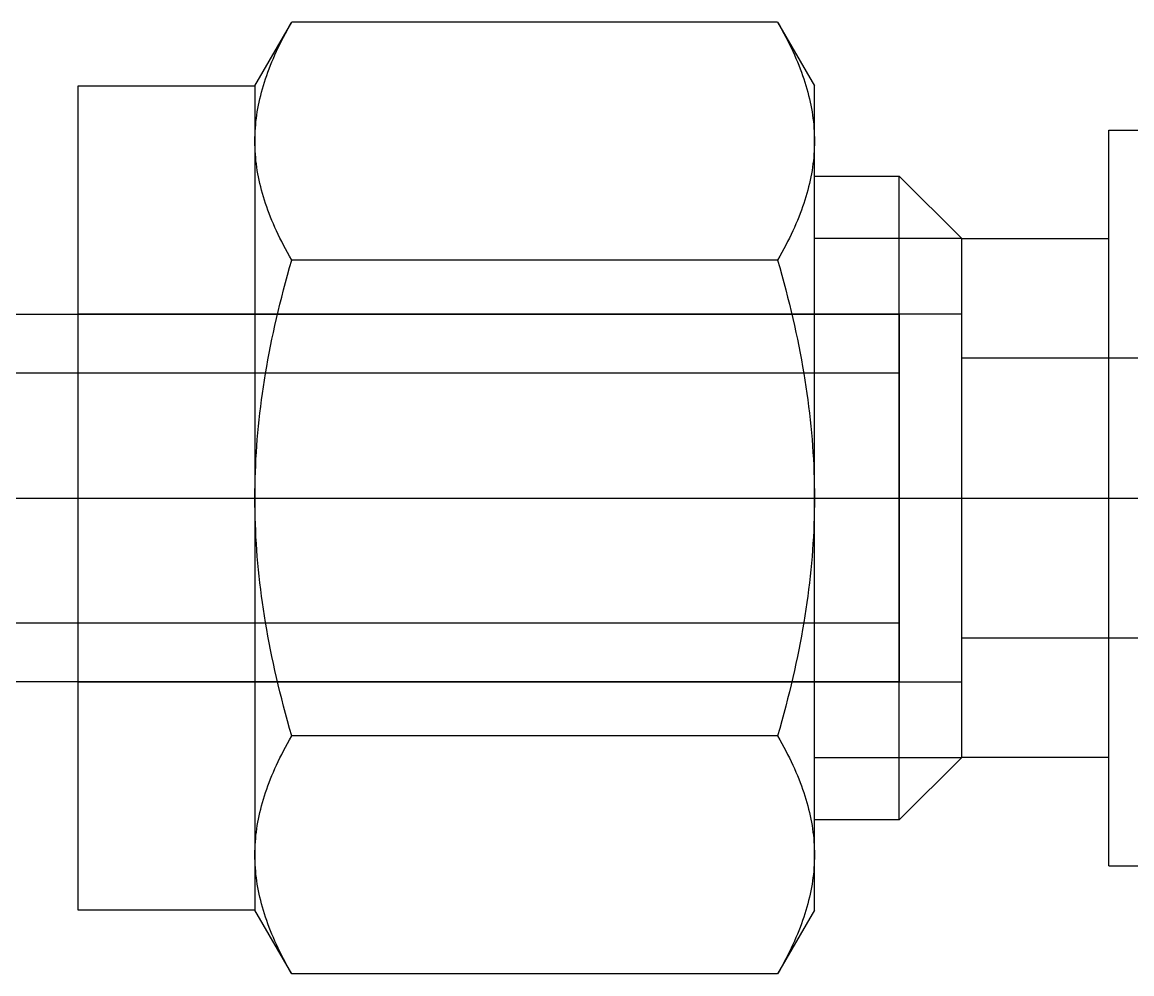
# Model space of a CAD drawing. Header units: inches. Extents: x 5.3 to 31.2, y 3.7 to 34.9.
# Drawn here: x 19.463 to 20.217, y 25.821 to 26.468 of the extents above; entities that cross this region are included whole.
import ezdxf

# ---------------------------------------------------------------- set-up
doc = ezdxf.new("R2010")
doc.units = ezdxf.units.IN
doc.header["$MEASUREMENT"] = 0
doc.linetypes.add('CENTER2', pattern=[28.575, 19.05, -3.175, 3.175, -3.175])
doc.linetypes.add('HIDDEN2', pattern=[4.7625, 3.175, -1.5875])
for name, color, linetype in [('TRDETAIL2', 7, 'Continuous'), ('TRDETAIL3', 7, 'Continuous'), ('TRMODEL1', 7, 'Continuous'), ('TRMODEL3', 7, 'Continuous')]:
    doc.layers.add(name, color=color, linetype=linetype)

# ---------------------------------------------------------------- blocks, each defined once
blk = doc.blocks.new('SS-400-4')
at = {"layer": 'TRDETAIL2', "color": 6, "linetype": 'HIDDEN2'}
for p, q in [((-2.68907, 1.14943), (-2.08907, 1.14943)), ((-2.08907, 1.14943), (-2.08907, 0.89943)), ((-2.08907, 1.11943), (-1.72407, 1.11943)), ((-1.72407, 0.92943), (-2.08907, 0.92943)), ((-2.08907, 0.89943), (-2.68907, 0.89943))]:
    blk.add_line(p, q, dxfattribs=at)
at = {"layer": 'TRDETAIL3', "color": 4, "linetype": 'CENTER2'}
blk.add_line((-2.68907, 1.02443), (-0.56907, 1.02443), dxfattribs=at)
at = {"layer": 'TRMODEL1', "color": 7, "linetype": 'Continuous'}
for p, q in [((-2.54406, 1.34774), (-2.56907, 1.30443)), ((-2.54692, 1.34266), (-2.54828, 1.34015)), ((-2.54552, 1.34519), (-2.54692, 1.34266)), ((-2.54406, 1.34774), (-2.54552, 1.34519)), ((-2.21407, 1.34774), (-2.54406, 1.34774)), ((-2.21262, 1.34519), (-2.21407, 1.34774)), ((-2.18907, 1.30443), (-2.21407, 1.34774)), ((-2.21121, 1.34266), (-2.21262, 1.34519)), ((-2.20985, 1.34015), (-2.21121, 1.34266)), ((-2.55086, 1.3352), (-2.55208, 1.33276)), ((-2.5496, 1.33766), (-2.55086, 1.3352)), ((-2.54828, 1.34015), (-2.5496, 1.33766)), ((-2.20853, 1.33766), (-2.20985, 1.34015)), ((-2.20727, 1.3352), (-2.20853, 1.33766)), ((-2.20605, 1.33276), (-2.20727, 1.3352)), ((-2.55438, 1.32793), (-2.55546, 1.32554)), ((-2.55325, 1.33033), (-2.55438, 1.32793)), ((-2.55208, 1.33276), (-2.55325, 1.33033)), ((-2.20488, 1.33033), (-2.20605, 1.33276)), ((-2.20375, 1.32793), (-2.20488, 1.33033)), ((-2.20267, 1.32554), (-2.20375, 1.32793)), ((-2.5575, 1.32082), (-2.55845, 1.31848)), ((-2.5565, 1.32317), (-2.5575, 1.32082)), ((-2.55546, 1.32554), (-2.5565, 1.32317)), ((-2.20163, 1.32317), (-2.20267, 1.32554)), ((-2.20064, 1.32082), (-2.20163, 1.32317)), ((-2.19968, 1.31848), (-2.20064, 1.32082)), ((-2.56105, 1.31155), (-2.56183, 1.30926)), ((-2.56022, 1.31385), (-2.56105, 1.31155)), ((-2.55936, 1.31616), (-2.56022, 1.31385)), ((-2.55845, 1.31848), (-2.55936, 1.31616)), ((-2.19877, 1.31616), (-2.19968, 1.31848)), ((-2.19791, 1.31385), (-2.19877, 1.31616)), ((-2.19708, 1.31155), (-2.19791, 1.31385)), ((-2.1963, 1.30926), (-2.19708, 1.31155)), ((-2.68907, 1.30443), (-2.68907, 0.74443)), ((-2.56907, 1.30443), (-2.68907, 1.30443)), ((-2.56907, 1.26691), (-2.56907, 1.30443)), ((-2.56328, 1.30472), (-2.56394, 1.30246)), ((-2.56257, 1.30699), (-2.56328, 1.30472)), ((-2.56183, 1.30926), (-2.56257, 1.30699)), ((-2.19556, 1.30699), (-2.1963, 1.30926)), ((-2.19486, 1.30472), (-2.19556, 1.30699)), ((-2.1942, 1.30246), (-2.19486, 1.30472)), ((-2.18907, 1.30443), (-2.18907, 1.26691)), ((-2.56514, 1.29797), (-2.56568, 1.29574)), ((-2.56456, 1.30021), (-2.56514, 1.29797)), ((-2.56394, 1.30246), (-2.56456, 1.30021)), ((-2.19358, 1.30021), (-2.1942, 1.30246)), ((-2.193, 1.29797), (-2.19358, 1.30021)), ((-2.19246, 1.29574), (-2.193, 1.29797)), ((-2.56706, 1.28906), (-2.56744, 1.28685)), ((-2.56664, 1.29128), (-2.56706, 1.28906)), ((-2.56618, 1.29351), (-2.56664, 1.29128)), ((-2.56568, 1.29574), (-2.56618, 1.29351)), ((-2.19196, 1.29351), (-2.19246, 1.29574)), ((-2.1915, 1.29128), (-2.19196, 1.29351)), ((-2.19108, 1.28906), (-2.1915, 1.29128)), ((-2.1907, 1.28685), (-2.19108, 1.28906)), ((-2.56808, 1.28242), (-2.56834, 1.28021)), ((-2.56778, 1.28463), (-2.56808, 1.28242)), ((-2.56744, 1.28685), (-2.56778, 1.28463)), ((-2.19035, 1.28463), (-2.1907, 1.28685)), ((-2.19005, 1.28242), (-2.19035, 1.28463)), ((-2.18979, 1.28021), (-2.19005, 1.28242)), ((-2.56874, 1.27578), (-2.56888, 1.27357)), ((-2.56856, 1.278), (-2.56874, 1.27578)), ((-2.56834, 1.28021), (-2.56856, 1.278)), ((-2.18957, 1.278), (-2.18979, 1.28021)), ((-2.18939, 1.27578), (-2.18957, 1.278)), ((-2.18925, 1.27357), (-2.18939, 1.27578)), ((-1.98907, 1.27443), (-1.87907, 1.27443)), ((-1.98907, 1.27443), (-1.98907, 0.77443)), ((-2.56905, 1.26914), (-2.56907, 1.26691)), ((-2.56907, 1.26691), (-2.56905, 1.26469)), ((-2.56907, 1.02443), (-2.56907, 1.26691)), ((-2.56898, 1.27136), (-2.56905, 1.26914)), ((-2.56888, 1.27357), (-2.56898, 1.27136)), ((-2.18915, 1.27136), (-2.18925, 1.27357)), ((-2.18909, 1.26914), (-2.18915, 1.27136)), ((-2.18907, 1.26691), (-2.18909, 1.26914)), ((-2.18909, 1.26469), (-2.18907, 1.26691)), ((-2.18907, 1.26691), (-2.18907, 1.02443)), ((-2.56905, 1.26469), (-2.56898, 1.26247)), ((-2.56898, 1.26247), (-2.56888, 1.26026)), ((-2.56888, 1.26026), (-2.56874, 1.25804)), ((-2.18939, 1.25804), (-2.18925, 1.26026)), ((-2.18925, 1.26026), (-2.18915, 1.26247)), ((-2.18915, 1.26247), (-2.18909, 1.26469)), ((-2.56874, 1.25804), (-2.56856, 1.25583)), ((-2.56856, 1.25583), (-2.56834, 1.25362)), ((-2.56834, 1.25362), (-2.56808, 1.25141)), ((-2.56808, 1.25141), (-2.56778, 1.2492)), ((-2.19035, 1.2492), (-2.19005, 1.25141)), ((-2.19005, 1.25141), (-2.18979, 1.25362)), ((-2.18979, 1.25362), (-2.18957, 1.25583)), ((-2.18957, 1.25583), (-2.18939, 1.25804)), ((-2.56778, 1.2492), (-2.56744, 1.24698)), ((-2.56744, 1.24698), (-2.56706, 1.24477)), ((-2.56706, 1.24477), (-2.56664, 1.24255)), ((-2.1915, 1.24255), (-2.19108, 1.24477)), ((-2.19108, 1.24477), (-2.1907, 1.24698)), ((-2.1907, 1.24698), (-2.19035, 1.2492)), ((-2.56664, 1.24255), (-2.56618, 1.24032)), ((-2.56618, 1.24032), (-2.56568, 1.23809)), ((-2.56568, 1.23809), (-2.56514, 1.23586)), ((-2.193, 1.23586), (-2.19246, 1.23809)), ((-2.19246, 1.23809), (-2.19196, 1.24032)), ((-2.19196, 1.24032), (-2.1915, 1.24255)), ((-2.13157, 1.24318), (-2.18907, 1.24318)), ((-2.13157, 1.24318), (-2.13157, 0.80568)), ((-2.08907, 1.20068), (-2.13157, 1.24318)), ((-2.56514, 1.23586), (-2.56456, 1.23362)), ((-2.56456, 1.23362), (-2.56394, 1.23137)), ((-2.56394, 1.23137), (-2.56328, 1.22911)), ((-2.56328, 1.22911), (-2.56257, 1.22684)), ((-2.19556, 1.22684), (-2.19486, 1.22911)), ((-2.19486, 1.22911), (-2.1942, 1.23137)), ((-2.1942, 1.23137), (-2.19358, 1.23362)), ((-2.19358, 1.23362), (-2.193, 1.23586)), ((-2.56257, 1.22684), (-2.56183, 1.22457)), ((-2.56183, 1.22457), (-2.56105, 1.22228)), ((-2.56105, 1.22228), (-2.56022, 1.21998)), ((-2.19791, 1.21998), (-2.19708, 1.22228)), ((-2.19708, 1.22228), (-2.1963, 1.22457)), ((-2.1963, 1.22457), (-2.19556, 1.22684)), ((-2.56022, 1.21998), (-2.55936, 1.21767)), ((-2.55936, 1.21767), (-2.55845, 1.21535)), ((-2.55845, 1.21535), (-2.5575, 1.21301)), ((-2.20064, 1.21301), (-2.19968, 1.21535)), ((-2.19968, 1.21535), (-2.19877, 1.21767)), ((-2.19877, 1.21767), (-2.19791, 1.21998)), ((-2.5575, 1.21301), (-2.5565, 1.21065)), ((-2.5565, 1.21065), (-2.55546, 1.20828)), ((-2.55546, 1.20828), (-2.55438, 1.2059)), ((-2.55438, 1.2059), (-2.55325, 1.20349)), ((-2.20488, 1.20349), (-2.20375, 1.2059)), ((-2.20375, 1.2059), (-2.20267, 1.20828)), ((-2.20267, 1.20828), (-2.20163, 1.21065)), ((-2.20163, 1.21065), (-2.20064, 1.21301)), ((-2.55325, 1.20349), (-2.55208, 1.20107)), ((-2.55208, 1.20107), (-2.55086, 1.19863)), ((-2.55086, 1.19863), (-2.5496, 1.19617)), ((-2.20853, 1.19617), (-2.20727, 1.19863)), ((-2.20727, 1.19863), (-2.20605, 1.20107)), ((-2.20605, 1.20107), (-2.20488, 1.20349)), ((-2.08907, 1.20068), (-2.08907, 0.84818)), ((-1.98907, 1.20068), (-2.08907, 1.20068)), ((-2.08907, 1.20068), (-2.08907, 0.84818)), ((-2.5496, 1.19617), (-2.54828, 1.19368)), ((-2.54828, 1.19368), (-2.54692, 1.19117)), ((-2.54692, 1.19117), (-2.54552, 1.18864)), ((-2.21262, 1.18864), (-2.21121, 1.19117)), ((-2.21121, 1.19117), (-2.20985, 1.19368)), ((-2.20985, 1.19368), (-2.20853, 1.19617)), ((-2.54552, 1.18864), (-2.54406, 1.18609)), ((-2.54406, 1.18609), (-2.54552, 1.18097)), ((-2.21407, 1.18609), (-2.54406, 1.18609)), ((-2.21407, 1.18609), (-2.21262, 1.18864)), ((-2.21262, 1.18097), (-2.21407, 1.18609)), ((-2.54692, 1.17591), (-2.54828, 1.17089)), ((-2.54552, 1.18097), (-2.54692, 1.17591)), ((-2.21121, 1.17591), (-2.21262, 1.18097)), ((-2.20985, 1.17089), (-2.21121, 1.17591)), ((-2.54828, 1.17089), (-2.5496, 1.16592)), ((-2.20853, 1.16592), (-2.20985, 1.17089)), ((-2.55086, 1.161), (-2.55208, 1.15611)), ((-2.5496, 1.16592), (-2.55086, 1.161)), ((-2.20727, 1.161), (-2.20853, 1.16592)), ((-2.20605, 1.15611), (-2.20727, 1.161)), ((-2.55208, 1.15611), (-2.55325, 1.15127)), ((-2.20488, 1.15127), (-2.20605, 1.15611)), ((-2.55438, 1.14646), (-2.55546, 1.14169)), ((-2.55325, 1.15127), (-2.55438, 1.14646)), ((-2.20375, 1.14646), (-2.20488, 1.15127)), ((-2.20267, 1.14169), (-2.20375, 1.14646)), ((-2.55546, 1.14169), (-2.5565, 1.13695)), ((-2.20163, 1.13695), (-2.20267, 1.14169)), ((-2.5575, 1.13224), (-2.55845, 1.12756)), ((-2.5565, 1.13695), (-2.5575, 1.13224)), ((-2.20064, 1.13224), (-2.20163, 1.13695)), ((-2.19968, 1.12756), (-2.20064, 1.13224)), ((-2.55936, 1.12292), (-2.56022, 1.11829)), ((-2.55845, 1.12756), (-2.55936, 1.12292)), ((-2.19877, 1.12292), (-2.19968, 1.12756)), ((-2.19791, 1.11829), (-2.19877, 1.12292)), ((-2.56022, 1.11829), (-2.56105, 1.1137)), ((-2.19708, 1.1137), (-2.19791, 1.11829)), ((-2.56183, 1.10912), (-2.56257, 1.10457)), ((-2.56105, 1.1137), (-2.56183, 1.10912)), ((-2.1963, 1.10912), (-2.19708, 1.1137)), ((-2.19556, 1.10457), (-2.1963, 1.10912)), ((-2.56257, 1.10457), (-2.56328, 1.10004)), ((-2.19486, 1.10004), (-2.19556, 1.10457)), ((-2.56394, 1.09552), (-2.56456, 1.09102)), ((-2.56328, 1.10004), (-2.56394, 1.09552)), ((-2.1942, 1.09552), (-2.19486, 1.10004)), ((-2.19358, 1.09102), (-2.1942, 1.09552)), ((-2.56514, 1.08654), (-2.56568, 1.08207)), ((-2.56456, 1.09102), (-2.56514, 1.08654)), ((-2.193, 1.08654), (-2.19358, 1.09102)), ((-2.19246, 1.08207), (-2.193, 1.08654)), ((-2.56568, 1.08207), (-2.56618, 1.07761)), ((-2.19196, 1.07761), (-2.19246, 1.08207)), ((-2.56664, 1.07316), (-2.56706, 1.06872)), ((-2.56618, 1.07761), (-2.56664, 1.07316)), ((-2.1915, 1.07316), (-2.19196, 1.07761)), ((-2.19108, 1.06872), (-2.1915, 1.07316)), ((-2.56744, 1.06429), (-2.56778, 1.05986)), ((-2.56706, 1.06872), (-2.56744, 1.06429)), ((-2.1907, 1.06429), (-2.19108, 1.06872)), ((-2.19035, 1.05986), (-2.1907, 1.06429)), ((-2.56808, 1.05544), (-2.56834, 1.05101)), ((-2.56778, 1.05986), (-2.56808, 1.05544)), ((-2.19005, 1.05544), (-2.19035, 1.05986)), ((-2.18979, 1.05101), (-2.19005, 1.05544)), ((-2.56834, 1.05101), (-2.56856, 1.04659)), ((-2.18957, 1.04659), (-2.18979, 1.05101)), ((-2.56874, 1.04217), (-2.56888, 1.03774)), ((-2.56856, 1.04659), (-2.56874, 1.04217)), ((-2.18939, 1.04217), (-2.18957, 1.04659)), ((-2.18925, 1.03774), (-2.18939, 1.04217)), ((-2.56898, 1.03331), (-2.56905, 1.02887)), ((-2.56888, 1.03774), (-2.56898, 1.03331)), ((-2.18915, 1.03331), (-2.18925, 1.03774)), ((-2.18909, 1.02887), (-2.18915, 1.03331)), ((-2.56905, 1.02887), (-2.56907, 1.02443)), ((-2.18907, 1.02443), (-2.18909, 1.02887)), ((-2.56907, 1.02443), (-2.56905, 1.01998)), ((-2.56907, 0.78194), (-2.56907, 1.02443)), ((-2.56905, 1.01998), (-2.56898, 1.01554)), ((-2.18915, 1.01554), (-2.18909, 1.01998)), ((-2.18909, 1.01998), (-2.18907, 1.02443)), ((-2.18907, 1.02443), (-2.18907, 0.78194)), ((-2.56898, 1.01554), (-2.56888, 1.01111)), ((-2.56888, 1.01111), (-2.56874, 1.00669)), ((-2.18939, 1.00669), (-2.18925, 1.01111)), ((-2.18925, 1.01111), (-2.18915, 1.01554)), ((-2.56874, 1.00669), (-2.56856, 1.00226)), ((-2.18957, 1.00226), (-2.18939, 1.00669)), ((-2.56856, 1.00226), (-2.56834, 0.99784)), ((-2.56834, 0.99784), (-2.56808, 0.99342)), ((-2.19005, 0.99342), (-2.18979, 0.99784)), ((-2.18979, 0.99784), (-2.18957, 1.00226)), ((-2.56808, 0.99342), (-2.56778, 0.98899)), ((-2.56778, 0.98899), (-2.56744, 0.98457)), ((-2.1907, 0.98457), (-2.19035, 0.98899)), ((-2.19035, 0.98899), (-2.19005, 0.99342)), ((-2.56744, 0.98457), (-2.56706, 0.98013)), ((-2.56706, 0.98013), (-2.56664, 0.97569)), ((-2.1915, 0.97569), (-2.19108, 0.98013)), ((-2.19108, 0.98013), (-2.1907, 0.98457)), ((-2.56664, 0.97569), (-2.56618, 0.97124)), ((-2.19196, 0.97124), (-2.1915, 0.97569)), ((-2.56618, 0.97124), (-2.56568, 0.96678)), ((-2.56568, 0.96678), (-2.56514, 0.96231)), ((-2.193, 0.96231), (-2.19246, 0.96678)), ((-2.19246, 0.96678), (-2.19196, 0.97124)), ((-2.56514, 0.96231), (-2.56456, 0.95783)), ((-2.56456, 0.95783), (-2.56394, 0.95333)), ((-2.1942, 0.95333), (-2.19358, 0.95783)), ((-2.19358, 0.95783), (-2.193, 0.96231)), ((-2.56394, 0.95333), (-2.56328, 0.94882)), ((-2.19486, 0.94882), (-2.1942, 0.95333)), ((-2.56328, 0.94882), (-2.56257, 0.94429)), ((-2.56257, 0.94429), (-2.56183, 0.93973)), ((-2.1963, 0.93973), (-2.19556, 0.94429)), ((-2.19556, 0.94429), (-2.19486, 0.94882)), ((-2.56183, 0.93973), (-2.56105, 0.93516)), ((-2.56105, 0.93516), (-2.56022, 0.93056)), ((-2.19791, 0.93056), (-2.19708, 0.93516)), ((-2.19708, 0.93516), (-2.1963, 0.93973)), ((-2.56022, 0.93056), (-2.55936, 0.92594)), ((-2.19877, 0.92594), (-2.19791, 0.93056)), ((-2.55936, 0.92594), (-2.55845, 0.92129)), ((-2.55845, 0.92129), (-2.5575, 0.91661)), ((-2.20064, 0.91661), (-2.19968, 0.92129)), ((-2.19968, 0.92129), (-2.19877, 0.92594)), ((-2.5575, 0.91661), (-2.5565, 0.91191)), ((-2.5565, 0.91191), (-2.55546, 0.90717)), ((-2.20267, 0.90717), (-2.20163, 0.91191)), ((-2.20163, 0.91191), (-2.20064, 0.91661)), ((-2.55546, 0.90717), (-2.55438, 0.9024)), ((-2.20375, 0.9024), (-2.20267, 0.90717)), ((-2.55438, 0.9024), (-2.55325, 0.89759)), ((-2.55325, 0.89759), (-2.55208, 0.89274)), ((-2.20605, 0.89274), (-2.20488, 0.89759)), ((-2.20488, 0.89759), (-2.20375, 0.9024)), ((-2.55208, 0.89274), (-2.55086, 0.88786)), ((-2.20727, 0.88786), (-2.20605, 0.89274)), ((-2.55086, 0.88786), (-2.5496, 0.88293)), ((-2.5496, 0.88293), (-2.54828, 0.87796)), ((-2.20985, 0.87796), (-2.20853, 0.88293)), ((-2.20853, 0.88293), (-2.20727, 0.88786)), ((-2.54828, 0.87796), (-2.54692, 0.87295)), ((-2.21121, 0.87295), (-2.20985, 0.87796)), ((-2.54692, 0.87295), (-2.54552, 0.86788)), ((-2.54552, 0.86788), (-2.54406, 0.86277)), ((-2.21407, 0.86277), (-2.21262, 0.86788)), ((-2.21262, 0.86788), (-2.21121, 0.87295)), ((-2.54552, 0.86021), (-2.54692, 0.85768)), ((-2.54406, 0.86277), (-2.54552, 0.86021)), ((-2.21407, 0.86277), (-2.54406, 0.86277)), ((-2.21262, 0.86021), (-2.21407, 0.86277)), ((-2.21121, 0.85768), (-2.21262, 0.86021)), ((-2.5496, 0.85269), (-2.55086, 0.85023)), ((-2.54828, 0.85517), (-2.5496, 0.85269)), ((-2.54692, 0.85768), (-2.54828, 0.85517)), ((-2.20985, 0.85517), (-2.21121, 0.85768)), ((-2.20853, 0.85269), (-2.20985, 0.85517)), ((-2.20727, 0.85023), (-2.20853, 0.85269)), ((-2.55325, 0.84536), (-2.55438, 0.84296)), ((-2.55208, 0.84778), (-2.55325, 0.84536)), ((-2.55086, 0.85023), (-2.55208, 0.84778)), ((-2.20605, 0.84778), (-2.20727, 0.85023)), ((-2.20488, 0.84536), (-2.20605, 0.84778)), ((-2.20375, 0.84296), (-2.20488, 0.84536)), ((-2.13157, 0.80568), (-2.08907, 0.84818)), ((-2.08907, 0.84818), (-1.98907, 0.84818)), ((-2.5565, 0.8382), (-2.5575, 0.83585)), ((-2.55546, 0.84057), (-2.5565, 0.8382)), ((-2.55438, 0.84296), (-2.55546, 0.84057)), ((-2.20267, 0.84057), (-2.20375, 0.84296)), ((-2.20163, 0.8382), (-2.20267, 0.84057)), ((-2.20064, 0.83585), (-2.20163, 0.8382)), ((-2.55936, 0.83118), (-2.56022, 0.82887)), ((-2.55845, 0.83351), (-2.55936, 0.83118)), ((-2.5575, 0.83585), (-2.55845, 0.83351)), ((-2.19968, 0.83351), (-2.20064, 0.83585)), ((-2.19877, 0.83118), (-2.19968, 0.83351)), ((-2.19791, 0.82887), (-2.19877, 0.83118)), ((-2.56257, 0.82201), (-2.56328, 0.81975)), ((-2.56183, 0.82429), (-2.56257, 0.82201)), ((-2.56105, 0.82657), (-2.56183, 0.82429)), ((-2.56022, 0.82887), (-2.56105, 0.82657)), ((-2.19708, 0.82657), (-2.19791, 0.82887)), ((-2.1963, 0.82429), (-2.19708, 0.82657)), ((-2.19556, 0.82201), (-2.1963, 0.82429)), ((-2.19486, 0.81975), (-2.19556, 0.82201)), ((-2.56456, 0.81524), (-2.56514, 0.813)), ((-2.56394, 0.81749), (-2.56456, 0.81524)), ((-2.56328, 0.81975), (-2.56394, 0.81749)), ((-2.1942, 0.81749), (-2.19486, 0.81975)), ((-2.19358, 0.81524), (-2.1942, 0.81749)), ((-2.193, 0.813), (-2.19358, 0.81524)), ((-2.56618, 0.80853), (-2.56664, 0.80631)), ((-2.56568, 0.81076), (-2.56618, 0.80853)), ((-2.56514, 0.813), (-2.56568, 0.81076)), ((-2.19246, 0.81076), (-2.193, 0.813)), ((-2.19196, 0.80853), (-2.19246, 0.81076)), ((-2.1915, 0.80631), (-2.19196, 0.80853)), ((-2.56778, 0.79966), (-2.56808, 0.79744)), ((-2.56744, 0.80187), (-2.56778, 0.79966)), ((-2.56706, 0.80409), (-2.56744, 0.80187)), ((-2.56664, 0.80631), (-2.56706, 0.80409)), ((-2.19108, 0.80409), (-2.1915, 0.80631)), ((-2.1907, 0.80187), (-2.19108, 0.80409)), ((-2.19035, 0.79966), (-2.1907, 0.80187)), ((-2.19005, 0.79744), (-2.19035, 0.79966)), ((-2.18907, 0.80568), (-2.13157, 0.80568)), ((-2.56856, 0.79302), (-2.56874, 0.79081)), ((-2.56834, 0.79523), (-2.56856, 0.79302)), ((-2.56808, 0.79744), (-2.56834, 0.79523)), ((-2.18979, 0.79523), (-2.19005, 0.79744)), ((-2.18957, 0.79302), (-2.18979, 0.79523)), ((-2.18939, 0.79081), (-2.18957, 0.79302)), ((-2.56905, 0.78416), (-2.56907, 0.78194)), ((-2.56898, 0.78638), (-2.56905, 0.78416)), ((-2.56888, 0.7886), (-2.56898, 0.78638)), ((-2.56874, 0.79081), (-2.56888, 0.7886)), ((-2.18925, 0.7886), (-2.18939, 0.79081)), ((-2.18915, 0.78638), (-2.18925, 0.7886)), ((-2.18909, 0.78416), (-2.18915, 0.78638)), ((-2.18907, 0.78194), (-2.18909, 0.78416)), ((-2.56907, 0.78194), (-2.56905, 0.77972)), ((-2.56907, 0.74443), (-2.56907, 0.78194)), ((-2.56905, 0.77972), (-2.56898, 0.7775)), ((-2.56898, 0.7775), (-2.56888, 0.77528)), ((-2.18925, 0.77528), (-2.18915, 0.7775)), ((-2.18915, 0.7775), (-2.18909, 0.77972)), ((-2.18909, 0.77972), (-2.18907, 0.78194)), ((-2.18907, 0.78194), (-2.18907, 0.74443)), ((-2.56888, 0.77528), (-2.56874, 0.77307)), ((-2.56874, 0.77307), (-2.56856, 0.77086)), ((-2.56856, 0.77086), (-2.56834, 0.76865)), ((-2.18979, 0.76865), (-2.18957, 0.77086)), ((-2.18957, 0.77086), (-2.18939, 0.77307)), ((-2.18939, 0.77307), (-2.18925, 0.77528)), ((-1.98907, 0.77443), (-1.87907, 0.77443)), ((-2.56834, 0.76865), (-2.56808, 0.76644)), ((-2.56808, 0.76644), (-2.56778, 0.76422)), ((-2.56778, 0.76422), (-2.56744, 0.76201)), ((-2.56744, 0.76201), (-2.56706, 0.75979)), ((-2.19108, 0.75979), (-2.1907, 0.76201)), ((-2.1907, 0.76201), (-2.19035, 0.76422)), ((-2.19035, 0.76422), (-2.19005, 0.76644)), ((-2.19005, 0.76644), (-2.18979, 0.76865)), ((-2.56706, 0.75979), (-2.56664, 0.75757)), ((-2.56664, 0.75757), (-2.56618, 0.75535)), ((-2.56618, 0.75535), (-2.56568, 0.75312)), ((-2.19246, 0.75312), (-2.19196, 0.75535)), ((-2.19196, 0.75535), (-2.1915, 0.75757)), ((-2.1915, 0.75757), (-2.19108, 0.75979)), ((-2.56568, 0.75312), (-2.56514, 0.75088)), ((-2.56514, 0.75088), (-2.56456, 0.74864)), ((-2.56456, 0.74864), (-2.56394, 0.74639)), ((-2.56394, 0.74639), (-2.56328, 0.74414)), ((-2.19486, 0.74414), (-2.1942, 0.74639)), ((-2.1942, 0.74639), (-2.19358, 0.74864)), ((-2.19358, 0.74864), (-2.193, 0.75088)), ((-2.193, 0.75088), (-2.19246, 0.75312)), ((-2.68907, 0.74443), (-2.56907, 0.74443)), ((-2.56907, 0.74443), (-2.54406, 0.70111)), ((-2.56328, 0.74414), (-2.56257, 0.74187)), ((-2.56257, 0.74187), (-2.56183, 0.73959)), ((-2.56183, 0.73959), (-2.56105, 0.73731)), ((-2.21407, 0.70111), (-2.18907, 0.74443)), ((-2.19708, 0.73731), (-2.1963, 0.73959)), ((-2.1963, 0.73959), (-2.19556, 0.74187)), ((-2.19556, 0.74187), (-2.19486, 0.74414)), ((-2.56105, 0.73731), (-2.56022, 0.73501)), ((-2.56022, 0.73501), (-2.55936, 0.7327)), ((-2.55936, 0.7327), (-2.55845, 0.73037)), ((-2.19968, 0.73037), (-2.19877, 0.7327)), ((-2.19877, 0.7327), (-2.19791, 0.73501)), ((-2.19791, 0.73501), (-2.19708, 0.73731)), ((-2.55845, 0.73037), (-2.5575, 0.72803)), ((-2.5575, 0.72803), (-2.5565, 0.72568)), ((-2.5565, 0.72568), (-2.55546, 0.72331)), ((-2.20267, 0.72331), (-2.20163, 0.72568)), ((-2.20163, 0.72568), (-2.20064, 0.72803)), ((-2.20064, 0.72803), (-2.19968, 0.73037)), ((-2.55546, 0.72331), (-2.55438, 0.72092)), ((-2.55438, 0.72092), (-2.55325, 0.71852)), ((-2.55325, 0.71852), (-2.55208, 0.7161)), ((-2.55208, 0.7161), (-2.55086, 0.71365)), ((-2.20727, 0.71365), (-2.20605, 0.7161)), ((-2.20605, 0.7161), (-2.20488, 0.71852)), ((-2.20488, 0.71852), (-2.20375, 0.72092)), ((-2.20375, 0.72092), (-2.20267, 0.72331)), ((-2.55086, 0.71365), (-2.5496, 0.71119)), ((-2.5496, 0.71119), (-2.54828, 0.70871)), ((-2.54828, 0.70871), (-2.54692, 0.7062)), ((-2.21121, 0.7062), (-2.20985, 0.70871)), ((-2.20985, 0.70871), (-2.20853, 0.71119)), ((-2.20853, 0.71119), (-2.20727, 0.71365)), ((-2.54692, 0.7062), (-2.54552, 0.70367)), ((-2.54552, 0.70367), (-2.54406, 0.70111)), ((-2.21407, 0.70111), (-2.54406, 0.70111)), ((-2.21407, 0.70111), (-2.21262, 0.70367)), ((-2.21262, 0.70367), (-2.21121, 0.7062))]:
    blk.add_line(p, q, dxfattribs=at)
at = {"layer": 'TRMODEL3', "color": 1, "linetype": 'Continuous'}
for p, q in [((-2.18907, 1.20068), (-2.08907, 1.20068)), ((-2.08907, 0.84818), (-2.18907, 0.84818))]:
    blk.add_line(p, q, dxfattribs=at)
blk = doc.blocks.new('SS-4-TA-1-2')
at = {"layer": 'TRDETAIL2', "color": 6, "linetype": 'HIDDEN2'}
for p, q in [((-0.5012, 0.085), (0, 0.085)), ((0.7488, 0.085), (0, 0.085)), ((0, 0.085), (0, -0.085)), ((0, -0.085), (-0.5012, -0.085)), ((0, -0.085), (0.7488, -0.085))]:
    blk.add_line(p, q, dxfattribs=at)
at = {"layer": 'TRDETAIL3', "color": 4, "linetype": 'CENTER2'}
blk.add_line((-0.5012, 0), (0.7488, 0), dxfattribs=at)
at = {"layer": 'TRMODEL1', "color": 7, "linetype": 'Continuous'}
for p, q in [((-0.09302, 0.25259), (-0.1088, 0.21875)), ((-0.09394, 0.25059), (-0.09483, 0.24862)), ((-0.09302, 0.25259), (-0.09394, 0.25059)), ((-0.09302, 0.25259), (0.09302, 0.25259)), ((0.09394, 0.25059), (0.09302, 0.25259)), ((0.1088, 0.21875), (0.09302, 0.25259)), ((0.09483, 0.24862), (0.09394, 0.25059)), ((-0.09731, 0.24279), (-0.09808, 0.24088)), ((-0.09651, 0.24472), (-0.09731, 0.24279)), ((-0.09569, 0.24666), (-0.09651, 0.24472)), ((-0.09483, 0.24862), (-0.09569, 0.24666)), ((0.09569, 0.24666), (0.09483, 0.24862)), ((0.09651, 0.24472), (0.09569, 0.24666)), ((0.09731, 0.24279), (0.09651, 0.24472)), ((0.09808, 0.24088), (0.09731, 0.24279)), ((-0.10022, 0.23525), (-0.10087, 0.2334)), ((-0.09953, 0.23711), (-0.10022, 0.23525)), ((-0.09882, 0.23899), (-0.09953, 0.23711)), ((-0.09808, 0.24088), (-0.09882, 0.23899)), ((0.09882, 0.23899), (0.09808, 0.24088)), ((0.09953, 0.23711), (0.09882, 0.23899)), ((0.10022, 0.23525), (0.09953, 0.23711)), ((0.10087, 0.2334), (0.10022, 0.23525)), ((-0.10322, 0.22611), (-0.10374, 0.22431)), ((-0.10267, 0.22791), (-0.10322, 0.22611)), ((-0.1021, 0.22973), (-0.10267, 0.22791)), ((-0.1015, 0.23156), (-0.1021, 0.22973)), ((-0.10087, 0.2334), (-0.1015, 0.23156)), ((0.1015, 0.23156), (0.10087, 0.2334)), ((0.1021, 0.22973), (0.1015, 0.23156)), ((0.10267, 0.22791), (0.1021, 0.22973)), ((0.10322, 0.22611), (0.10267, 0.22791)), ((0.10374, 0.22431), (0.10322, 0.22611)), ((-0.1088, 0.18944), (-0.1088, 0.21875)), ((-0.10515, 0.21898), (-0.10556, 0.21721)), ((-0.1047, 0.22075), (-0.10515, 0.21898)), ((-0.10424, 0.22253), (-0.1047, 0.22075)), ((-0.10374, 0.22431), (-0.10424, 0.22253)), ((0.10424, 0.22253), (0.10374, 0.22431)), ((0.1047, 0.22075), (0.10424, 0.22253)), ((0.10515, 0.21898), (0.1047, 0.22075)), ((0.10556, 0.21721), (0.10515, 0.21898)), ((0.1088, 0.21875), (0.1088, 0.18944)), ((-0.10666, 0.21196), (-0.10698, 0.21022)), ((-0.10632, 0.21371), (-0.10666, 0.21196)), ((-0.10595, 0.21546), (-0.10632, 0.21371)), ((-0.10556, 0.21721), (-0.10595, 0.21546)), ((0.10595, 0.21546), (0.10556, 0.21721)), ((0.10632, 0.21371), (0.10595, 0.21546)), ((0.10666, 0.21196), (0.10632, 0.21371)), ((0.10698, 0.21022), (0.10666, 0.21196)), ((-0.10777, 0.20501), (-0.10799, 0.20328)), ((-0.10753, 0.20675), (-0.10777, 0.20501)), ((-0.10727, 0.20848), (-0.10753, 0.20675)), ((-0.10698, 0.21022), (-0.10727, 0.20848)), ((0.10727, 0.20848), (0.10698, 0.21022)), ((0.10753, 0.20675), (0.10727, 0.20848)), ((0.10777, 0.20501), (0.10753, 0.20675)), ((0.10799, 0.20328), (0.10777, 0.20501)), ((-0.2373, 0.2025), (-0.47299, 0.19516)), ((-0.3114, -0.20019), (-0.3114, 0.20019)), ((-0.2373, 0.2025), (-0.2373, -0.2025)), ((-0.1088, 0.2025), (-0.2373, 0.2025)), ((-0.1086, 0.19637), (-0.10868, 0.19464)), ((-0.10848, 0.1981), (-0.1086, 0.19637)), ((-0.10834, 0.19983), (-0.10848, 0.1981)), ((-0.10818, 0.20156), (-0.10834, 0.19983)), ((-0.10799, 0.20328), (-0.10818, 0.20156)), ((0.10818, 0.20156), (0.10799, 0.20328)), ((0.10834, 0.19983), (0.10818, 0.20156)), ((0.10848, 0.1981), (0.10834, 0.19983)), ((0.1086, 0.19637), (0.10848, 0.1981)), ((0.10868, 0.19464), (0.1086, 0.19637)), ((-0.47299, 0.19516), (-0.5012, 0.16695)), ((-0.47299, 0.19516), (-0.47299, -0.19516)), ((-0.10879, 0.19118), (-0.1088, 0.18944)), ((-0.1088, 0.18944), (-0.10879, 0.18771)), ((-0.1088, 0), (-0.1088, 0.18944)), ((-0.10875, 0.19291), (-0.10879, 0.19118)), ((-0.10868, 0.19464), (-0.10875, 0.19291)), ((0.10875, 0.19291), (0.10868, 0.19464)), ((0.10879, 0.19118), (0.10875, 0.19291)), ((0.1088, 0.18944), (0.10879, 0.19118)), ((0.10879, 0.18771), (0.1088, 0.18944)), ((0.1088, 0.18944), (0.1088, 0)), ((-0.10879, 0.18771), (-0.10875, 0.18597)), ((-0.10875, 0.18597), (-0.10868, 0.18424)), ((-0.10868, 0.18424), (-0.1086, 0.18251)), ((-0.1086, 0.18251), (-0.10848, 0.18079)), ((0.10848, 0.18079), (0.1086, 0.18251)), ((0.1086, 0.18251), (0.10868, 0.18424)), ((0.10868, 0.18424), (0.10875, 0.18597)), ((0.10875, 0.18597), (0.10879, 0.18771)), ((-0.10848, 0.18079), (-0.10834, 0.17906)), ((-0.10834, 0.17906), (-0.10818, 0.17733)), ((-0.10818, 0.17733), (-0.10799, 0.1756)), ((-0.10799, 0.1756), (-0.10777, 0.17387)), ((-0.10777, 0.17387), (-0.10753, 0.17214)), ((0.10753, 0.17214), (0.10777, 0.17387)), ((0.10777, 0.17387), (0.10799, 0.1756)), ((0.10799, 0.1756), (0.10818, 0.17733)), ((0.10818, 0.17733), (0.10834, 0.17906)), ((0.10834, 0.17906), (0.10848, 0.18079)), ((-0.5012, -0.16695), (-0.5012, 0.16695)), ((-0.10753, 0.17214), (-0.10727, 0.17041)), ((-0.10727, 0.17041), (-0.10698, 0.16867)), ((-0.10698, 0.16867), (-0.10666, 0.16693)), ((-0.10666, 0.16693), (-0.10632, 0.16518)), ((0.10632, 0.16518), (0.10666, 0.16693)), ((0.10666, 0.16693), (0.10698, 0.16867)), ((0.10698, 0.16867), (0.10727, 0.17041)), ((0.10727, 0.17041), (0.10753, 0.17214)), ((-0.10632, 0.16518), (-0.10595, 0.16343)), ((-0.10595, 0.16343), (-0.10556, 0.16167)), ((-0.10556, 0.16167), (-0.10515, 0.15991)), ((-0.10515, 0.15991), (-0.1047, 0.15814)), ((0.1047, 0.15814), (0.10515, 0.15991)), ((0.10515, 0.15991), (0.10556, 0.16167)), ((0.10556, 0.16167), (0.10595, 0.16343)), ((0.10595, 0.16343), (0.10632, 0.16518)), ((-0.1047, 0.15814), (-0.10424, 0.15636)), ((-0.10424, 0.15636), (-0.10374, 0.15457)), ((-0.10374, 0.15457), (-0.10322, 0.15278)), ((-0.10322, 0.15278), (-0.10267, 0.15097)), ((-0.10267, 0.15097), (-0.1021, 0.14916)), ((0.1021, 0.14916), (0.10267, 0.15097)), ((0.10267, 0.15097), (0.10322, 0.15278)), ((0.10322, 0.15278), (0.10374, 0.15457)), ((0.10374, 0.15457), (0.10424, 0.15636)), ((0.10424, 0.15636), (0.1047, 0.15814)), ((-0.1021, 0.14916), (-0.1015, 0.14733)), ((-0.1015, 0.14733), (-0.10087, 0.14549)), ((-0.10087, 0.14549), (-0.10022, 0.14364)), ((-0.10022, 0.14364), (-0.09953, 0.14177)), ((0.09953, 0.14177), (0.10022, 0.14364)), ((0.10022, 0.14364), (0.10087, 0.14549)), ((0.10087, 0.14549), (0.1015, 0.14733)), ((0.1015, 0.14733), (0.1021, 0.14916)), ((-0.09953, 0.14177), (-0.09882, 0.1399)), ((-0.09882, 0.1399), (-0.09808, 0.138)), ((-0.09808, 0.138), (-0.09731, 0.1361)), ((-0.09731, 0.1361), (-0.09651, 0.13417)), ((0.09651, 0.13417), (0.09731, 0.1361)), ((0.09731, 0.1361), (0.09808, 0.138)), ((0.09808, 0.138), (0.09882, 0.1399)), ((0.09882, 0.1399), (0.09953, 0.14177)), ((-0.09651, 0.13417), (-0.09569, 0.13223)), ((-0.09569, 0.13223), (-0.09483, 0.13027)), ((-0.09483, 0.13027), (-0.09394, 0.12829)), ((-0.09394, 0.12829), (-0.09302, 0.1263)), ((0.09302, 0.1263), (0.09394, 0.12829)), ((0.09394, 0.12829), (0.09483, 0.13027)), ((0.09483, 0.13027), (0.09569, 0.13223)), ((0.09569, 0.13223), (0.09651, 0.13417)), ((-0.09394, 0.1223), (-0.09483, 0.11835)), ((-0.09302, 0.1263), (-0.09394, 0.1223)), ((-0.09302, 0.1263), (0.09302, 0.1263)), ((0.09394, 0.1223), (0.09302, 0.1263)), ((0.09483, 0.11835), (0.09394, 0.1223)), ((0.7488, 0.125), (0.1088, 0.125)), ((0.7488, -0.125), (0.7488, 0.125)), ((-0.09569, 0.11443), (-0.09651, 0.11054)), ((-0.09483, 0.11835), (-0.09569, 0.11443)), ((0.09569, 0.11443), (0.09483, 0.11835)), ((0.09651, 0.11054), (0.09569, 0.11443)), ((-0.09731, 0.1067), (-0.09808, 0.10288)), ((-0.09651, 0.11054), (-0.09731, 0.1067)), ((0.09731, 0.1067), (0.09651, 0.11054)), ((0.09808, 0.10288), (0.09731, 0.1067)), ((-0.09882, 0.09909), (-0.09953, 0.09534)), ((-0.09808, 0.10288), (-0.09882, 0.09909)), ((0.09882, 0.09909), (0.09808, 0.10288)), ((0.09953, 0.09534), (0.09882, 0.09909)), ((-0.10022, 0.09161), (-0.10087, 0.08791)), ((-0.09953, 0.09534), (-0.10022, 0.09161)), ((0.10022, 0.09161), (0.09953, 0.09534)), ((0.10087, 0.08791), (0.10022, 0.09161)), ((-0.1015, 0.08423), (-0.1021, 0.08058)), ((-0.10087, 0.08791), (-0.1015, 0.08423)), ((0.1015, 0.08423), (0.10087, 0.08791)), ((0.1021, 0.08058), (0.1015, 0.08423)), ((-0.10267, 0.07694), (-0.10322, 0.07333)), ((-0.1021, 0.08058), (-0.10267, 0.07694)), ((0.10267, 0.07694), (0.1021, 0.08058)), ((0.10322, 0.07333), (0.10267, 0.07694)), ((-0.10374, 0.06974), (-0.10424, 0.06617)), ((-0.10322, 0.07333), (-0.10374, 0.06974)), ((0.10374, 0.06974), (0.10322, 0.07333)), ((0.10424, 0.06617), (0.10374, 0.06974)), ((-0.1047, 0.06261), (-0.10515, 0.05907)), ((-0.10424, 0.06617), (-0.1047, 0.06261)), ((0.1047, 0.06261), (0.10424, 0.06617)), ((0.10515, 0.05907), (0.1047, 0.06261)), ((-0.10556, 0.05554), (-0.10595, 0.05203)), ((-0.10515, 0.05907), (-0.10556, 0.05554)), ((0.10556, 0.05554), (0.10515, 0.05907)), ((0.10595, 0.05203), (0.10556, 0.05554)), ((-0.10632, 0.04853), (-0.10666, 0.04503)), ((-0.10595, 0.05203), (-0.10632, 0.04853)), ((0.10632, 0.04853), (0.10595, 0.05203)), ((0.10666, 0.04503), (0.10632, 0.04853)), ((-0.10727, 0.03807), (-0.10753, 0.03461)), ((-0.10698, 0.04155), (-0.10727, 0.03807)), ((-0.10666, 0.04503), (-0.10698, 0.04155)), ((0.10698, 0.04155), (0.10666, 0.04503)), ((0.10727, 0.03807), (0.10698, 0.04155)), ((0.10753, 0.03461), (0.10727, 0.03807)), ((-0.10777, 0.03114), (-0.10799, 0.02768)), ((-0.10753, 0.03461), (-0.10777, 0.03114)), ((0.10777, 0.03114), (0.10753, 0.03461)), ((0.10799, 0.02768), (0.10777, 0.03114)), ((-0.10818, 0.02423), (-0.10834, 0.02077)), ((-0.10799, 0.02768), (-0.10818, 0.02423)), ((0.10818, 0.02423), (0.10799, 0.02768)), ((0.10834, 0.02077), (0.10818, 0.02423)), ((-0.10848, 0.01732), (-0.1086, 0.01386)), ((-0.10834, 0.02077), (-0.10848, 0.01732)), ((0.10848, 0.01732), (0.10834, 0.02077)), ((0.1086, 0.01386), (0.10848, 0.01732)), ((-0.10868, 0.0104), (-0.10875, 0.00694)), ((-0.1086, 0.01386), (-0.10868, 0.0104)), ((0.10868, 0.0104), (0.1086, 0.01386)), ((0.10875, 0.00694), (0.10868, 0.0104)), ((-0.10879, 0.00347), (-0.1088, 0)), ((-0.1088, 0), (-0.10879, -0.00347)), ((-0.1088, -0.18944), (-0.1088, 0)), ((-0.10875, 0.00694), (-0.10879, 0.00347)), ((0.10879, 0.00347), (0.10875, 0.00694)), ((0.1088, 0), (0.10879, 0.00347)), ((0.10879, -0.00347), (0.1088, 0)), ((0.1088, 0), (0.1088, -0.18944)), ((-0.10879, -0.00347), (-0.10875, -0.00694)), ((-0.10875, -0.00694), (-0.10868, -0.0104)), ((0.10868, -0.0104), (0.10875, -0.00694)), ((0.10875, -0.00694), (0.10879, -0.00347)), ((-0.10868, -0.0104), (-0.1086, -0.01386)), ((-0.1086, -0.01386), (-0.10848, -0.01732)), ((0.10848, -0.01732), (0.1086, -0.01386)), ((0.1086, -0.01386), (0.10868, -0.0104)), ((-0.10848, -0.01732), (-0.10834, -0.02077)), ((-0.10834, -0.02077), (-0.10818, -0.02423)), ((0.10818, -0.02423), (0.10834, -0.02077)), ((0.10834, -0.02077), (0.10848, -0.01732)), ((-0.10818, -0.02423), (-0.10799, -0.02768)), ((-0.10799, -0.02768), (-0.10777, -0.03114)), ((0.10777, -0.03114), (0.10799, -0.02768)), ((0.10799, -0.02768), (0.10818, -0.02423)), ((-0.10777, -0.03114), (-0.10753, -0.03461)), ((-0.10753, -0.03461), (-0.10727, -0.03807)), ((0.10727, -0.03807), (0.10753, -0.03461)), ((0.10753, -0.03461), (0.10777, -0.03114)), ((-0.10727, -0.03807), (-0.10698, -0.04155)), ((-0.10698, -0.04155), (-0.10666, -0.04503)), ((-0.10666, -0.04503), (-0.10632, -0.04853)), ((0.10632, -0.04853), (0.10666, -0.04503)), ((0.10666, -0.04503), (0.10698, -0.04155)), ((0.10698, -0.04155), (0.10727, -0.03807)), ((-0.10632, -0.04853), (-0.10595, -0.05203)), ((-0.10595, -0.05203), (-0.10556, -0.05554)), ((0.10556, -0.05554), (0.10595, -0.05203)), ((0.10595, -0.05203), (0.10632, -0.04853)), ((-0.10556, -0.05554), (-0.10515, -0.05907)), ((-0.10515, -0.05907), (-0.1047, -0.06261)), ((0.1047, -0.06261), (0.10515, -0.05907)), ((0.10515, -0.05907), (0.10556, -0.05554)), ((-0.1047, -0.06261), (-0.10424, -0.06617)), ((-0.10424, -0.06617), (-0.10374, -0.06974)), ((0.10374, -0.06974), (0.10424, -0.06617)), ((0.10424, -0.06617), (0.1047, -0.06261)), ((-0.10374, -0.06974), (-0.10322, -0.07333)), ((-0.10322, -0.07333), (-0.10267, -0.07694)), ((0.10267, -0.07694), (0.10322, -0.07333)), ((0.10322, -0.07333), (0.10374, -0.06974)), ((-0.10267, -0.07694), (-0.1021, -0.08058)), ((-0.1021, -0.08058), (-0.1015, -0.08423)), ((0.1015, -0.08423), (0.1021, -0.08058)), ((0.1021, -0.08058), (0.10267, -0.07694)), ((-0.1015, -0.08423), (-0.10087, -0.08791)), ((-0.10087, -0.08791), (-0.10022, -0.09161)), ((0.10022, -0.09161), (0.10087, -0.08791)), ((0.10087, -0.08791), (0.1015, -0.08423)), ((-0.10022, -0.09161), (-0.09953, -0.09534)), ((-0.09953, -0.09534), (-0.09882, -0.09909)), ((0.09882, -0.09909), (0.09953, -0.09534)), ((0.09953, -0.09534), (0.10022, -0.09161)), ((-0.09882, -0.09909), (-0.09808, -0.10288)), ((-0.09808, -0.10288), (-0.09731, -0.1067)), ((0.09731, -0.1067), (0.09808, -0.10288)), ((0.09808, -0.10288), (0.09882, -0.09909)), ((-0.09731, -0.1067), (-0.09651, -0.11054)), ((-0.09651, -0.11054), (-0.09569, -0.11443)), ((0.09569, -0.11443), (0.09651, -0.11054)), ((0.09651, -0.11054), (0.09731, -0.1067)), ((-0.09569, -0.11443), (-0.09483, -0.11835)), ((-0.09483, -0.11835), (-0.09394, -0.1223)), ((0.09394, -0.1223), (0.09483, -0.11835)), ((0.09483, -0.11835), (0.09569, -0.11443)), ((-0.09394, -0.1223), (-0.09302, -0.1263)), ((-0.09302, -0.1263), (-0.09394, -0.12829)), ((-0.09302, -0.1263), (0.09302, -0.1263)), ((0.09302, -0.1263), (0.09394, -0.1223)), ((0.09394, -0.12829), (0.09302, -0.1263)), ((0.1088, -0.125), (0.7488, -0.125)), ((-0.09651, -0.13417), (-0.09731, -0.1361)), ((-0.09569, -0.13223), (-0.09651, -0.13417)), ((-0.09483, -0.13027), (-0.09569, -0.13223)), ((-0.09394, -0.12829), (-0.09483, -0.13027)), ((0.09483, -0.13027), (0.09394, -0.12829)), ((0.09569, -0.13223), (0.09483, -0.13027)), ((0.09651, -0.13417), (0.09569, -0.13223)), ((0.09731, -0.1361), (0.09651, -0.13417)), ((-0.09953, -0.14177), (-0.10022, -0.14364)), ((-0.09882, -0.1399), (-0.09953, -0.14177)), ((-0.09808, -0.138), (-0.09882, -0.1399)), ((-0.09731, -0.1361), (-0.09808, -0.138)), ((0.09808, -0.138), (0.09731, -0.1361)), ((0.09882, -0.1399), (0.09808, -0.138)), ((0.09953, -0.14177), (0.09882, -0.1399)), ((0.10022, -0.14364), (0.09953, -0.14177)), ((-0.1021, -0.14916), (-0.10267, -0.15097)), ((-0.1015, -0.14733), (-0.1021, -0.14916)), ((-0.10087, -0.14549), (-0.1015, -0.14733)), ((-0.10022, -0.14364), (-0.10087, -0.14549)), ((0.10087, -0.14549), (0.10022, -0.14364)), ((0.1015, -0.14733), (0.10087, -0.14549)), ((0.1021, -0.14916), (0.1015, -0.14733)), ((0.10267, -0.15097), (0.1021, -0.14916)), ((-0.1047, -0.15814), (-0.10515, -0.15991)), ((-0.10424, -0.15636), (-0.1047, -0.15814)), ((-0.10374, -0.15457), (-0.10424, -0.15636)), ((-0.10322, -0.15278), (-0.10374, -0.15457)), ((-0.10267, -0.15097), (-0.10322, -0.15278)), ((0.10322, -0.15278), (0.10267, -0.15097)), ((0.10374, -0.15457), (0.10322, -0.15278)), ((0.10424, -0.15636), (0.10374, -0.15457)), ((0.1047, -0.15814), (0.10424, -0.15636)), ((0.10515, -0.15991), (0.1047, -0.15814)), ((-0.10632, -0.16518), (-0.10666, -0.16693)), ((-0.10595, -0.16343), (-0.10632, -0.16518)), ((-0.10556, -0.16167), (-0.10595, -0.16343)), ((-0.10515, -0.15991), (-0.10556, -0.16167)), ((0.10556, -0.16167), (0.10515, -0.15991)), ((0.10595, -0.16343), (0.10556, -0.16167)), ((0.10632, -0.16518), (0.10595, -0.16343)), ((0.10666, -0.16693), (0.10632, -0.16518)), ((-0.5012, -0.16695), (-0.47299, -0.19516)), ((-0.10753, -0.17214), (-0.10777, -0.17387)), ((-0.10727, -0.17041), (-0.10753, -0.17214)), ((-0.10698, -0.16867), (-0.10727, -0.17041)), ((-0.10666, -0.16693), (-0.10698, -0.16867)), ((0.10698, -0.16867), (0.10666, -0.16693)), ((0.10727, -0.17041), (0.10698, -0.16867)), ((0.10753, -0.17214), (0.10727, -0.17041)), ((0.10777, -0.17387), (0.10753, -0.17214)), ((-0.10848, -0.18079), (-0.1086, -0.18251)), ((-0.10834, -0.17906), (-0.10848, -0.18079)), ((-0.10818, -0.17733), (-0.10834, -0.17906)), ((-0.10799, -0.1756), (-0.10818, -0.17733)), ((-0.10777, -0.17387), (-0.10799, -0.1756)), ((0.10799, -0.1756), (0.10777, -0.17387)), ((0.10818, -0.17733), (0.10799, -0.1756)), ((0.10834, -0.17906), (0.10818, -0.17733)), ((0.10848, -0.18079), (0.10834, -0.17906)), ((0.1086, -0.18251), (0.10848, -0.18079)), ((-0.10879, -0.18771), (-0.1088, -0.18944)), ((-0.10875, -0.18597), (-0.10879, -0.18771)), ((-0.10868, -0.18424), (-0.10875, -0.18597)), ((-0.1086, -0.18251), (-0.10868, -0.18424)), ((0.10868, -0.18424), (0.1086, -0.18251)), ((0.10875, -0.18597), (0.10868, -0.18424)), ((0.10879, -0.18771), (0.10875, -0.18597)), ((0.1088, -0.18944), (0.10879, -0.18771)), ((-0.47299, -0.19516), (-0.2373, -0.2025)), ((-0.1088, -0.18944), (-0.10879, -0.19118)), ((-0.1088, -0.21875), (-0.1088, -0.18944)), ((-0.10879, -0.19118), (-0.10875, -0.19291)), ((-0.10875, -0.19291), (-0.10868, -0.19464)), ((-0.10868, -0.19464), (-0.1086, -0.19637)), ((0.1086, -0.19637), (0.10868, -0.19464)), ((0.10868, -0.19464), (0.10875, -0.19291)), ((0.10875, -0.19291), (0.10879, -0.19118)), ((0.10879, -0.19118), (0.1088, -0.18944)), ((0.1088, -0.18944), (0.1088, -0.21875)), ((-0.2373, -0.2025), (-0.1088, -0.2025)), ((-0.1086, -0.19637), (-0.10848, -0.1981)), ((-0.10848, -0.1981), (-0.10834, -0.19983)), ((-0.10834, -0.19983), (-0.10818, -0.20156)), ((-0.10818, -0.20156), (-0.10799, -0.20328)), ((-0.10799, -0.20328), (-0.10777, -0.20501)), ((0.10777, -0.20501), (0.10799, -0.20328)), ((0.10799, -0.20328), (0.10818, -0.20156)), ((0.10818, -0.20156), (0.10834, -0.19983)), ((0.10834, -0.19983), (0.10848, -0.1981)), ((0.10848, -0.1981), (0.1086, -0.19637)), ((-0.10777, -0.20501), (-0.10753, -0.20675)), ((-0.10753, -0.20675), (-0.10727, -0.20848)), ((-0.10727, -0.20848), (-0.10698, -0.21022)), ((-0.10698, -0.21022), (-0.10666, -0.21196)), ((0.10666, -0.21196), (0.10698, -0.21022)), ((0.10698, -0.21022), (0.10727, -0.20848)), ((0.10727, -0.20848), (0.10753, -0.20675)), ((0.10753, -0.20675), (0.10777, -0.20501)), ((-0.10666, -0.21196), (-0.10632, -0.21371)), ((-0.10632, -0.21371), (-0.10595, -0.21546)), ((-0.10595, -0.21546), (-0.10556, -0.21721)), ((-0.10556, -0.21721), (-0.10515, -0.21898)), ((0.10515, -0.21898), (0.10556, -0.21721)), ((0.10556, -0.21721), (0.10595, -0.21546)), ((0.10595, -0.21546), (0.10632, -0.21371)), ((0.10632, -0.21371), (0.10666, -0.21196)), ((-0.1088, -0.21875), (-0.09302, -0.25259)), ((-0.10515, -0.21898), (-0.1047, -0.22075)), ((-0.1047, -0.22075), (-0.10424, -0.22253)), ((-0.10424, -0.22253), (-0.10374, -0.22431)), ((-0.10374, -0.22431), (-0.10322, -0.22611)), ((0.09302, -0.25259), (0.1088, -0.21875)), ((0.10322, -0.22611), (0.10374, -0.22431)), ((0.10374, -0.22431), (0.10424, -0.22253)), ((0.10424, -0.22253), (0.1047, -0.22075)), ((0.1047, -0.22075), (0.10515, -0.21898)), ((-0.10322, -0.22611), (-0.10267, -0.22791)), ((-0.10267, -0.22791), (-0.1021, -0.22973)), ((-0.1021, -0.22973), (-0.1015, -0.23156)), ((-0.1015, -0.23156), (-0.10087, -0.2334)), ((-0.10087, -0.2334), (-0.10022, -0.23525)), ((0.10022, -0.23525), (0.10087, -0.2334)), ((0.10087, -0.2334), (0.1015, -0.23156)), ((0.1015, -0.23156), (0.1021, -0.22973)), ((0.1021, -0.22973), (0.10267, -0.22791)), ((0.10267, -0.22791), (0.10322, -0.22611)), ((-0.10022, -0.23525), (-0.09953, -0.23711)), ((-0.09953, -0.23711), (-0.09882, -0.23899)), ((-0.09882, -0.23899), (-0.09808, -0.24088)), ((-0.09808, -0.24088), (-0.09731, -0.24279)), ((0.09731, -0.24279), (0.09808, -0.24088)), ((0.09808, -0.24088), (0.09882, -0.23899)), ((0.09882, -0.23899), (0.09953, -0.23711)), ((0.09953, -0.23711), (0.10022, -0.23525)), ((-0.09731, -0.24279), (-0.09651, -0.24472)), ((-0.09651, -0.24472), (-0.09569, -0.24666)), ((-0.09569, -0.24666), (-0.09483, -0.24862)), ((-0.09483, -0.24862), (-0.09394, -0.25059)), ((0.09394, -0.25059), (0.09483, -0.24862)), ((0.09483, -0.24862), (0.09569, -0.24666)), ((0.09569, -0.24666), (0.09651, -0.24472)), ((0.09651, -0.24472), (0.09731, -0.24279)), ((-0.09394, -0.25059), (-0.09302, -0.25259)), ((-0.09302, -0.25259), (0.09302, -0.25259)), ((0.09302, -0.25259), (0.09394, -0.25059))]:
    blk.add_line(p, q, dxfattribs=at)
at = {"layer": 'TRMODEL3', "color": 1, "linetype": 'Continuous'}
for p, q in [((-0.3114, 0.17287), (-0.28176, 0.20112)), ((-0.3114, 0.17287), (-0.47299, 0.1779)), ((-0.3114, -0.17287), (-0.47299, -0.1779)), ((-0.3114, -0.17287), (-0.28176, -0.20112))]:
    blk.add_line(p, q, dxfattribs=at)

msp = doc.modelspace()

# ---------------------------------------------------------------- block references
at = {"xscale": -1, "rotation": 180}
msp.add_blockref('SS-400-4', (22.19033, 27.1688), dxfattribs=at)
at = {"linetype": 'Continuous', "xscale": -1, "rotation": 180}
msp.add_blockref('SS-4-TA-1-2', (19.30996, 26.14437), dxfattribs=at)

doc.saveas('drawing.dxf')
